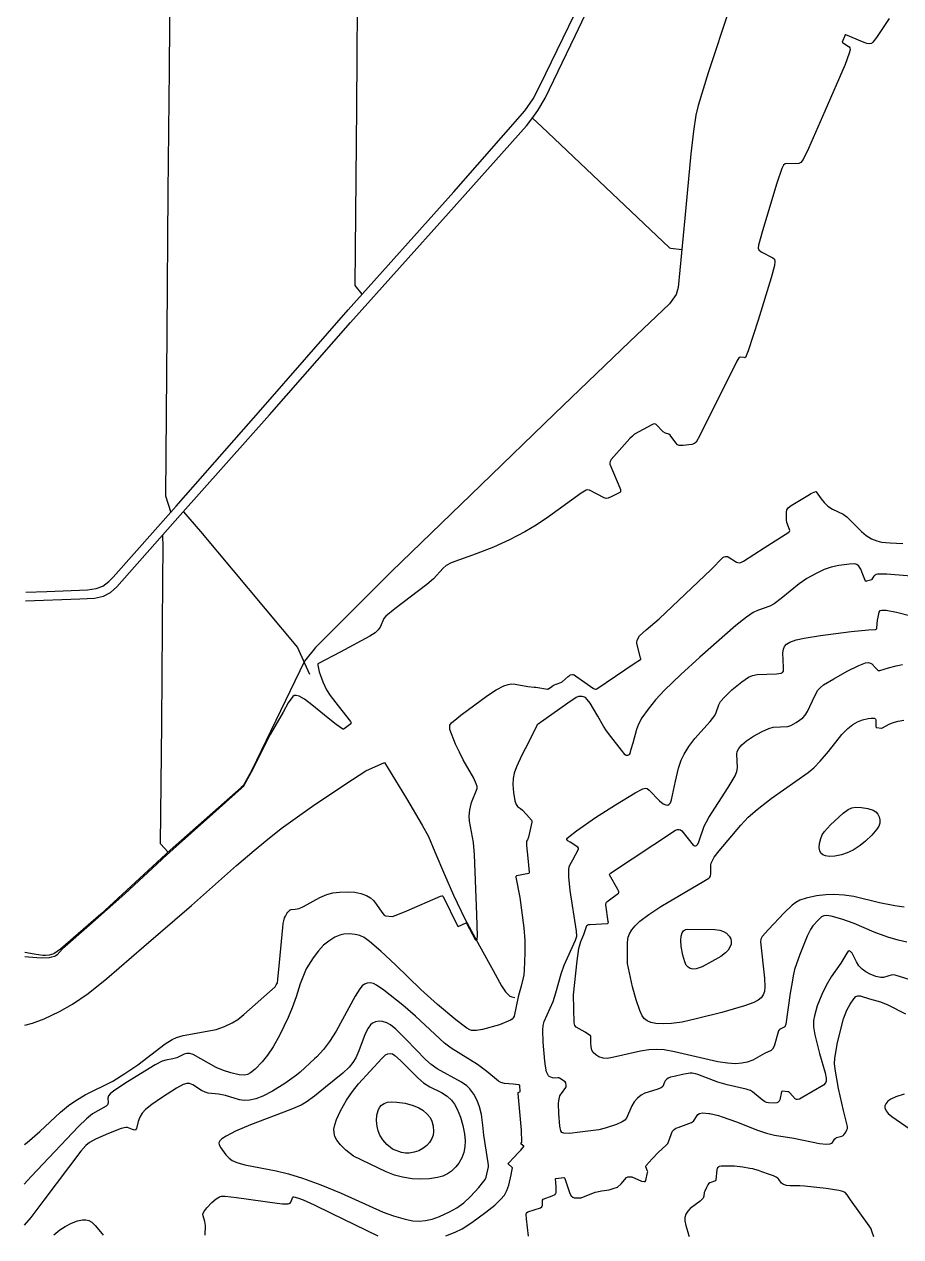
# Model space of a CAD drawing. Header units: metres. Extents: x 179542 to 181820, y 303170 to 305948.
# Drawn here: x 179542 to 180041, y 303174 to 303864 of the extents above; entities that cross this region are included whole.
import ezdxf

# ---------------------------------------------------------------- set-up
doc = ezdxf.new("R2010")
doc.units = ezdxf.units.M
doc.header["$MEASUREMENT"] = 0
for name, color, linetype in [('E0022112', 5, 'CONTINUOUS'), ('E0032111', 5, 'CONTINUOUS'), ('F0017111', 30, 'CONTINUOUS'), ('F0017114', 7, 'CONTINUOUS')]:
    doc.layers.add(name, color=color, linetype=linetype)

msp = doc.modelspace()

# ---------------------------------------------------------------- linework, layer by layer
at = {"layer": 'E0022112', "flags": 128}
for points in [[(179734.193, 303710.23), (179730.167, 303715.182), (179731.145, 303816.783), (179731.727, 303903.106), (179733.14, 304007.94), (179733.893, 304113.437), (179734.34, 304187.22), (179734.562, 304206.074), (179734.602, 304256.465), (179734.709, 304314.058), (179735.043, 304371.237), (179735.322, 304429.728), (179735.516, 304486.612), (179735.775, 304526.844), (179735.953, 304569.666), (179735.955, 304613.202), (179736.726, 304620.602)], [(179628.225, 304616.618), (179628.171, 304538.045), (179628.025, 304475.596), (179627.862, 304412.993), (179627.629, 304348.182), (179627.584, 304288.774), (179627.107, 304193.918), (179626.377, 304114.422), (179625.779, 304039.732), (179625.191, 303967.072), (179624.612, 303889.564), (179624.203, 303838.107), (179623.541, 303768.243), (179622.9, 303688.333), (179622.189, 303595.517), (179625.116, 303586.009)], [(179943.482, 303873.401), (179931.241, 303836.332), (179925.451, 303817.726), (179924.223, 303812.073), (179922.915, 303803.041), (179921.38, 303790.225), (179917.952, 303753.592), (179914.147, 303714.054), (179912.968, 303710.035), (179909.236, 303704.785), (179886.559, 303683.245), (179843.697, 303642.056), (179801.664, 303601.602), (179750.942, 303552.422), (179707.574, 303509.218), (179701.22, 303501.298), (179684.93, 303467.555), (179671.093, 303438.91), (179666.344, 303430.407), (179665.25, 303429.442), (179624.842, 303393.772), (179585.319, 303357.384), (179562.401, 303337.478), (179558.634, 303334.839), (179555.861, 303334.04), (179553.818, 303333.826), (179552.329, 303333.877), (179547.269, 303334.498), (179542.055, 303335.43)], [(179831.073, 303810.354), (179836.258, 303805.688), (179909.173, 303736.647), (179909.936, 303736.407), (179916.237, 303735.77)], [(179632.315, 303586.452), (179642.066, 303575.127), (179697.27, 303509.086), (179701.392, 303500.165), (179704.2, 303493.875)], [(179623.645, 303392.671), (179619.371, 303397.29), (179620.019, 303465.931), (179620.689, 303547.834), (179620.798, 303565.992), (179620.595, 303573.22)], [(179541.961, 303294.178), (179546.472, 303295.362), (179553.008, 303297.846), (179561.739, 303301.931), (179569.215, 303306.04), (179578.161, 303312.278), (179588.652, 303320.728), (179609.854, 303338.857), (179636.887, 303362.223), (179662.67, 303385.105), (179672.715, 303393.568), (179679.207, 303399.032), (179688.094, 303406.153), (179695.975, 303411.766), (179705.895, 303418.827), (179713.543, 303423.946), (179728.726, 303434.027), (179736.246, 303438.956), (179746.888, 303443.644), (179759.377, 303423.125), (179768.353, 303408.03), (179771.962, 303401.476), (179775.497, 303392.874), (179780.957, 303379.972), (179786.082, 303368.184), (179792.577, 303354.711), (179800.966, 303339.342), (179808.677, 303325.32), (179813.557, 303316.581), (179815.754, 303313.125), (179818.322, 303310.585), (179819.454, 303310.216), (179821.076, 303309.87)]]:
    msp.add_lwpolyline(points, dxfattribs=at)
at = {"layer": 'E0032111', "flags": 128}
for points in [[(179542.51, 303535.677), (179573.427, 303536.884), (179581.657, 303537.27), (179586.799, 303538.367), (179590.76, 303540.35), (179594.454, 303543.683), (179630.538, 303584.456), (179681.31, 303641.504), (179727.437, 303694.121), (179783.375, 303756.452), (179827.649, 303806.129), (179831.422, 303810.784), (179834.118, 303814.81), (179838.31, 303821.789), (179855.477, 303857.37), (179865.137, 303877.53)], [(179542.521, 303540.583), (179554.643, 303541.06), (179577.726, 303542.002), (179582.592, 303542.793), (179586.423, 303544.022), (179589.84, 303546.744), (179592.319, 303549.119), (179628.216, 303589.495), (179677.701, 303645.905), (179726.169, 303701.269), (179786.345, 303768.469), (179826.743, 303814.647), (179831.546, 303821.509), (179835.545, 303829.251), (179858.265, 303876.09)]]:
    msp.add_lwpolyline(points, dxfattribs=at)
at = {"layer": 'F0017111', "flags": 128}
for points, elevation in [([(180034.236, 303867.222), (180027.115, 303856.451), (180024.956, 303853.616), (180024.172, 303852.946), (180023.353, 303852.704), (180021.606, 303853.032), (180020.552, 303853.381), (180019.014, 303853.988), (180009.634, 303857.866), (180009.421, 303857.866), (180009.293, 303857.853), (180007.501, 303853.768), (180007.538, 303853.612), (180007.669, 303853.432), (180010.943, 303851.501), (180011.516, 303850.978), (180011.817, 303850.451), (180012.02, 303849.401), (180011.565, 303847.387), (180009.13, 303841.043), (179997.723, 303814.467), (179988.265, 303793.129), (179985.213, 303786.983), (179983.943, 303785.231), (179982.858, 303784.593), (179980.972, 303784.493), (179975.959, 303784.685), (179974.967, 303784.455), (179974.124, 303783.637), (179973.222, 303781.782), (179970.391, 303773.365), (179962.089, 303746.333), (179959.852, 303738.196), (179959.685, 303736.358), (179960.135, 303735.421), (179961.434, 303734.376), (179968.115, 303731.037), (179968.944, 303730.262), (179969.253, 303728.937), (179968.932, 303726.504), (179967.087, 303719.605), (179959.635, 303695.491), (179953.961, 303678.058), (179952.506, 303674.304), (179952.299, 303674.166), (179952.075, 303674.115), (179951.748, 303674.132), (179949.44, 303674.321), (179949.112, 303674.304), (179948.906, 303674.201), (179948.664, 303673.96), (179947.592, 303672.075), (179926.512, 303629.782), (179924.331, 303626.019), (179923.461, 303625.244), (179921.833, 303624.723), (179917.046, 303624.172), (179914.698, 303624.162), (179913.816, 303624.507), (179912.718, 303625.683), (179909.651, 303629.982), (179908.776, 303630.655), (179906.821, 303631.19), (179905.549, 303631.947), (179901.659, 303636.147), (179900.807, 303636.529), (179899.844, 303636.321), (179899.21, 303635.932), (179889.303, 303630.481), (179888.012, 303629.498), (179886.598, 303628.146), (179875.964, 303616.166), (179875.349, 303615.06), (179875.165, 303614.262), (179875.226, 303613.586), (179880.976, 303600.096), (179881.227, 303599.124), (179881.321, 303598.308), (179881.227, 303597.838), (179880.882, 303597.336), (179876.362, 303595.077), (179874.193, 303594.165), (179873.199, 303593.962), (179872.051, 303594.243), (179863.641, 303598.725), (179862.577, 303598.973), (179861.717, 303598.765), (179858.932, 303597.007), (179840.278, 303583.429), (179833.261, 303578.741), (179826.793, 303574.988), (179818.083, 303570.489), (179809.035, 303566.337), (179799.034, 303562.404), (179784.846, 303557.243), (179781.97, 303555.83), (179780.222, 303554.282), (179774.833, 303548.294), (179770.984, 303544.929), (179752.742, 303531.107), (179747.643, 303526.936), (179746.541, 303525.639), (179744.49, 303520.784), (179743.282, 303519.123), (179741.517, 303517.555), (179738.482, 303515.612), (179721.638, 303506.39), (179709.24, 303500.091), (179708.963, 303499.831), (179708.876, 303499.64), (179708.841, 303499.362), (179708.841, 303499.102), (179709.713, 303495.344), (179711.689, 303489.551), (179713.86, 303485.104), (179715.844, 303481.728), (179720.465, 303475.938), (179727.52, 303466.967), (179727.823, 303466.338), (179727.823, 303466.059), (179727.777, 303465.779), (179723.91, 303462.753), (179723.607, 303462.706), (179723.234, 303462.73), (179719.399, 303465.324), (179715.698, 303468.08), (179705.569, 303476.53), (179701.265, 303479.642), (179698.267, 303481.341), (179696.624, 303481.851), (179695.392, 303481.756), (179694.633, 303481.261), (179692.062, 303477.574), (179689.23, 303472.328), (179681.851, 303459.54), (179676.627, 303449.562), (179671.94, 303439.827), (179669.847, 303436.011), (179666.846, 303430.609), (179666.452, 303430.029), (179665.5, 303429.148), (179649.108, 303414.429), (179626.534, 303394.435), (179620.917, 303389.252), (179620.077, 303388.489), (179598.912, 303368.912), (179578.788, 303351.089), (179564.952, 303338.879), (179563.538, 303337.545), (179560.49, 303334.161), (179559.753, 303333.643), (179558.916, 303333.205), (179557.308, 303332.793), (179555.842, 303332.544), (179551.39, 303332.38), (179544.184, 303332.825), (179542.05, 303333.048)], 5), ([(179541.807, 303226.178), (179543.353, 303227.377), (179550.609, 303233.729), (179562.395, 303244.697), (179566.855, 303248.375), (179571.029, 303251.337), (179576.398, 303254.492), (179592.141, 303262.334), (179599.048, 303266.583), (179606.344, 303271.622), (179622.008, 303283.573), (179625.857, 303286.022), (179628.399, 303287.157), (179632.133, 303288.229), (179643.817, 303290.383), (179650.926, 303291.733), (179655.728, 303293.423), (179660.09, 303295.418), (179663.303, 303297.412), (179666.82, 303300.251), (179684.626, 303316.058), (179685.245, 303317.056), (179685.863, 303318.293), (179686.196, 303320.147), (179687.039, 303329.906), (179688.958, 303349.731), (179689.231, 303351.945), (179689.556, 303353.574), (179690.013, 303355.169), (179690.505, 303356.279), (179691.324, 303357.735), (179691.834, 303358.499), (179692.326, 303359.118), (179692.726, 303359.5), (179693.108, 303359.773), (179693.418, 303359.882), (179693.746, 303359.937), (179695.963, 303360.227), (179698.348, 303360.629), (179700.669, 303361.693), (179709.957, 303366.755), (179714.016, 303368.527), (179717.383, 303369.417), (179721.18, 303369.922), (179726.234, 303370.098), (179730.07, 303369.847), (179733.305, 303369.183), (179736.696, 303367.96), (179738.909, 303366.709), (179740.599, 303365.201), (179742.33, 303362.93), (179745.277, 303358.447), (179746.764, 303356.853), (179747.397, 303356.416), (179751.394, 303356.046), (179754.477, 303357.067), (179759.628, 303359.172), (179778.848, 303367.507), (179779.47, 303367.74), (179779.729, 303367.74), (179779.988, 303367.688), (179780.299, 303367.378), (179788.389, 303350.668), (179788.571, 303350.46), (179788.753, 303350.344), (179788.896, 303350.318), (179793.345, 303352.342), (179793.438, 303352.342), (179793.583, 303352.259), (179798.579, 303342.847), (179798.707, 303342.679), (179798.922, 303342.58), (179799.109, 303342.551), (179799.231, 303342.557), (179799.341, 303342.586), (179799.452, 303342.696), (179799.557, 303342.917), (179799.624, 303343.371), (179799.748, 303344.909), (179799.455, 303357.095), (179798.081, 303391.115), (179797.555, 303398.096), (179795.208, 303410.217), (179795.044, 303413.188), (179795.424, 303416.677), (179796.394, 303420.847), (179799.56, 303428.879), (179799.631, 303429.963), (179799.162, 303431.594), (179797.655, 303434.687), (179791.597, 303445.251), (179789.533, 303449.577), (179787.381, 303454.149), (179784.129, 303462.379), (179784.058, 303463.156), (179784.058, 303463.969), (179784.129, 303464.958), (179784.482, 303465.558), (179785.013, 303466.23), (179788.05, 303468.684), (179790.415, 303470.654), (179805.574, 303481.744), (179810.544, 303484.99), (179814.773, 303487.281), (179817.209, 303488.169), (179819.156, 303488.445), (179821.353, 303488.27), (179828.444, 303486.916), (179832.075, 303486.568), (179833.006, 303486.467), (179839.646, 303485.512), (179839.948, 303485.537), (179840.224, 303485.638), (179842.229, 303487.024), (179843.205, 303487.634), (179847.21, 303489.178), (179848.084, 303489.686), (179851.483, 303492.702), (179851.968, 303493.094), (179852.432, 303493.442), (179852.873, 303493.627), (179853.963, 303493.674), (179854.288, 303493.674), (179854.798, 303493.604), (179855.564, 303493.094), (179865.81, 303485.75), (179866.39, 303485.518), (179867.004, 303485.402), (179867.392, 303485.449), (179867.784, 303485.678), (179889.07, 303499.949), (179892.658, 303502.305), (179892.807, 303502.553), (179892.807, 303502.777), (179892.733, 303503.223), (179890.668, 303511.362), (179890.597, 303512.386), (179890.809, 303513.164), (179891.198, 303514.117), (179892.152, 303515.813), (179895.843, 303519.099), (179903.229, 303525.529), (179932.925, 303553.615), (179939.485, 303560.315), (179940.256, 303560.701), (179940.98, 303560.893), (179941.655, 303560.893), (179942.185, 303560.845), (179942.668, 303560.652), (179947.394, 303557.616), (179948.766, 303557.417), (179949.854, 303557.519), (179951.3, 303558.194), (179963.143, 303565.842), (179977.126, 303574.793), (179977.564, 303575.187), (179977.644, 303575.708), (179977.564, 303576.236), (179976.09, 303580.295), (179975.845, 303581.732), (179975.743, 303583.238), (179975.726, 303586.086), (179976.079, 303587.584), (179976.785, 303588.63), (179978.374, 303589.903), (179983.137, 303592.836), (179988.863, 303596.259), (179989.631, 303596.707), (179992.476, 303597.903), (179992.545, 303597.873), (179992.678, 303597.75), (179995.482, 303593.752), (179997.19, 303591.61), (179999.301, 303589.674), (180002.008, 303587.952), (180008.047, 303584.975), (180010.107, 303583.511), (180018.451, 303575.074), (180021.11, 303572.89), (180024.179, 303571.056), (180027.182, 303569.808), (180029.877, 303569.172), (180034.882, 303568.646), (180042.041, 303568.355)], 10), ([(180072.15, 303547.695), (180032.956, 303550.796), (180029.268, 303550.857), (180027.717, 303550.8), (180026.719, 303550.622), (180026.256, 303550.354), (180025.917, 303550.087), (180025.579, 303549.713), (180024.492, 303547.968), (180024.392, 303547.748), (180021.391, 303546.828), (180021.07, 303546.792), (180020.732, 303546.881), (180019.188, 303550.743), (180018.067, 303553.636), (180016.951, 303555.439), (180015.918, 303556.336), (180014.763, 303556.709), (180011.754, 303556.649), (180005.577, 303555.838), (180001.276, 303554.891), (179997.29, 303553.509), (179992.272, 303551.143), (179987.433, 303548.413), (179983.021, 303545.351), (179972.724, 303536.983), (179968.714, 303533.969), (179966.378, 303532.74), (179959.254, 303530.274), (179956.799, 303529.103), (179953.009, 303526.493), (179946.961, 303521.631), (179926.469, 303503.679), (179915.598, 303493.837), (179906.325, 303484.838), (179901.175, 303479.261), (179897.057, 303474.12), (179893.484, 303469.057), (179891.466, 303465.552), (179890.297, 303462.524), (179888.274, 303454.746), (179887.06, 303450.553), (179886.543, 303448.768), (179886.167, 303448.157), (179885.744, 303447.828), (179885.227, 303447.594), (179884.522, 303447.594), (179883.911, 303447.969), (179881.796, 303450.788), (179875.779, 303458.492), (179873.376, 303461.678), (179871.641, 303464.321), (179868.312, 303470.016), (179865.925, 303474.289), (179863.947, 303477.452), (179862.291, 303479.552), (179861.277, 303480.664), (179860.14, 303481.134), (179859.348, 303481.257), (179857.346, 303481.158), (179855.961, 303480.713), (179851.227, 303477.356), (179834.367, 303465.483), (179833.814, 303465.023), (179833.645, 303464.746), (179828.796, 303455.093), (179825.062, 303447.838), (179822.043, 303441.215), (179820.743, 303437.541), (179820.095, 303434.57), (179819.908, 303431.129), (179820.294, 303426.652), (179821.173, 303421.835), (179821.862, 303419.773), (179822.669, 303418.599), (179824.331, 303417.442), (179825.429, 303416.462), (179827.737, 303414.139), (179830.574, 303410.786), (179830.805, 303410.279), (179830.805, 303409.724), (179828.865, 303401.136), (179828.218, 303399.751), (179827.802, 303398.827), (179827.756, 303398.458), (179827.756, 303397.442), (179827.756, 303396.426), (179828.406, 303389.302), (179829.258, 303381.172), (179829.258, 303380.88), (179829.054, 303380.588), (179821.963, 303379.159), (179821.759, 303378.838), (179821.73, 303378.459), (179823.891, 303366.76), (179826.291, 303349.558), (179826.792, 303342.426), (179826.79, 303335.42), (179826.33, 303325.463), (179826.135, 303322.797), (179825.919, 303321.066), (179824.784, 303316.347), (179823.639, 303312.305), (179823.066, 303310.37), (179820.69, 303299.314), (179820.238, 303298.327), (179819.618, 303297.566), (179818.603, 303296.974), (179812.426, 303294.301), (179802.601, 303291.699), (179799.273, 303291.171), (179797.469, 303291.14), (179796.412, 303291.078), (179795.385, 303291.502), (179793.814, 303292.453), (179787.51, 303297.274), (179777.08, 303305.967), (179767.638, 303314.465), (179753.183, 303328.501), (179744.786, 303336.326), (179738.323, 303341.874), (179735.363, 303343.97), (179732.868, 303345.112), (179730.173, 303345.808), (179726.872, 303346.161), (179723.802, 303346.016), (179721.361, 303345.454), (179718.664, 303344.254), (179715.092, 303342.02), (179712.155, 303339.612), (179709.194, 303336.396), (179706.247, 303332.445), (179702.351, 303326.207), (179698.82, 303317.649), (179696.592, 303310.291), (179694.302, 303303.994), (179691.929, 303298.436), (179687.023, 303288.28), (179683.478, 303281.893), (179680.265, 303277.049), (179677.218, 303273.292), (179673.17, 303269.128), (179670.602, 303266.988), (179668.77, 303266.033), (179667.083, 303265.742), (179664.025, 303265.984), (179659.37, 303266.958), (179655.226, 303268.262), (179650.94, 303270.136), (179637.816, 303277.381), (179635.952, 303278.018), (179634.345, 303278.089), (179632.707, 303277.673), (179628.578, 303275.64), (179626.365, 303274.908), (179622.341, 303274.313), (179620.244, 303273.701), (179616.224, 303271.555), (179600.465, 303261.848), (179592.753, 303256.789), (179590.656, 303255.123), (179589.77, 303253.941), (179589.388, 303252.61), (179589.492, 303249.923), (179589.203, 303248.897), (179588.396, 303248.029), (179580.667, 303243.654), (179577.091, 303240.857), (179572.633, 303236.555), (179545.71, 303208.109), (179541.756, 303203.729)], 15), ([(180051.667, 303318.175), (180037.779, 303322.545), (180036.017, 303322.738), (180031.093, 303321.293), (180029.573, 303321.275), (180026.609, 303321.943), (180023.377, 303323.151), (180020.906, 303324.492), (180018.822, 303326.091), (180017.059, 303328.001), (180015.718, 303330.155), (180013.221, 303335.092), (180012.31, 303336.109), (180011.552, 303336.392), (180010.982, 303336.216), (180010.122, 303335.154), (180006.667, 303329.532), (180001.241, 303321.759), (179998.348, 303316.81), (179995.861, 303311.587), (179993.368, 303305.087), (179991.689, 303299.554), (179991.239, 303296.742), (179991.266, 303293.242), (179991.86, 303288.565), (179994.542, 303277.993), (179997.855, 303267.112), (179998.329, 303264.08), (179998.329, 303262.375), (179998.044, 303261.427), (179996.907, 303260.101), (179985.158, 303253.214), (179983.271, 303252.127), (179982.069, 303251.85), (179981.514, 303251.85), (179980.774, 303252.189), (179977.66, 303255.671), (179977.043, 303256.133), (179976.611, 303256.287), (179973.466, 303256.596), (179973.189, 303256.442), (179972.911, 303256.133), (179971.955, 303251.727), (179971.555, 303250.833), (179971, 303250.278), (179970.29, 303249.878), (179968.749, 303249.847), (179965.634, 303250.001), (179964.432, 303250.124), (179963.199, 303250.679), (179961.965, 303251.573), (179956.508, 303256.287), (179955.305, 303256.965), (179953.94, 303257.428), (179952.9, 303257.758), (179942, 303260.131), (179936.693, 303261.648), (179925.352, 303266.026), (179923.906, 303266.522), (179923.118, 303266.726), (179922.098, 303266.771), (179921.434, 303266.792), (179920.864, 303266.747), (179919.772, 303266.61), (179918.595, 303266.421), (179916.588, 303266.02), (179911.902, 303265.014), (179909.707, 303264.492), (179908.33, 303263.935), (179907.477, 303263.273), (179906.762, 303262.403), (179906.309, 303261.741), (179905.317, 303259.322), (179904.428, 303258.485), (179901.981, 303257.536), (179895.207, 303255.41), (179893.036, 303254.319), (179890.927, 303252.668), (179889.048, 303250.513), (179887.667, 303248.224), (179884.755, 303241.28), (179883.834, 303240.145), (179882.3, 303239.098), (179879.087, 303237.685), (179872.478, 303235.554), (179868.868, 303234.672), (179858.028, 303233.2), (179852.241, 303232.587), (179848.943, 303232.683), (179847.875, 303233.12), (179847.317, 303234.089), (179846.811, 303236.679), (179846.119, 303243.86), (179845.877, 303249.586), (179846.086, 303251.035), (179846.723, 303253.893), (179847.079, 303254.581), (179847.723, 303255.359), (179850.15, 303258.744), (179850.262, 303259.303), (179850.262, 303259.75), (179850.106, 303261.403), (179849.748, 303261.873), (179846.619, 303263.995), (179846.127, 303264.129), (179845.524, 303264.152), (179843.576, 303263.989), (179842.547, 303264.15), (179841.599, 303264.473), (179840.67, 303264.937), (179840.186, 303265.381), (179839.823, 303266.026), (179839.218, 303267.62), (179838.592, 303270.822), (179838.159, 303273.651), (179837.277, 303284.524), (179837.038, 303291.39), (179837.247, 303293.99), (179837.823, 303296.156), (179842.873, 303307.605), (179844.527, 303312.6), (179847.391, 303323.366), (179849.216, 303328.351), (179855.67, 303342.476), (179856.315, 303344.846), (179856.3, 303347.609), (179852.677, 303370.818), (179851.825, 303378.666), (179851.758, 303382.541), (179852.029, 303384.344), (179852.577, 303385.623), (179854.126, 303388.263), (179857.356, 303394.283), (179857.427, 303394.641), (179857.32, 303394.999), (179856.891, 303395.392), (179852.603, 303398.266), (179851.196, 303399.128), (179850.654, 303399.779), (179850.771, 303400.36), (179851.774, 303401.413), (179856.159, 303404.771), (179867.129, 303412.383), (179878.395, 303419.64), (179889.574, 303426.336), (179894.083, 303428.716), (179895.505, 303429.143), (179896.435, 303428.951), (179897.666, 303427.992), (179903.478, 303421.946), (179905.632, 303420.146), (179907.042, 303419.497), (179908.147, 303419.452), (179909.062, 303419.902), (179909.72, 303420.727), (179910.363, 303422.507), (179912.542, 303433.095), (179914.319, 303440.494), (179915.794, 303444.939), (179917.525, 303448.494), (179920.261, 303452.853), (179923.691, 303457.348), (179932.374, 303467.102), (179934.958, 303470.427), (179935.822, 303472.182), (179937.254, 303476.448), (179938.296, 303478.343), (179940.436, 303480.881), (179944.743, 303484.964), (179950.423, 303489.609), (179954.235, 303492.201), (179956.45, 303493.21), (179959.022, 303493.826), (179970.106, 303494.128), (179972.691, 303494.476), (179973.62, 303494.94), (179974.024, 303495.734), (179974.102, 303497.714), (179973.725, 303506.102), (179974.022, 303508.268), (179974.721, 303509.772), (179975.817, 303510.995), (179977.665, 303512.104), (179981.313, 303513.447), (179985.804, 303514.54), (179995.224, 303516.03), (180012.545, 303518.273), (180022.545, 303519.18), (180026.565, 303519.316), (180026.92, 303519.521), (180027.166, 303519.849), (180027.166, 303520.238), (180027.648, 303524.73), (180027.941, 303526.366), (180028.624, 303529.296), (180029.213, 303530.131), (180030.141, 303530.446), (180032.633, 303530.307), (180038.447, 303529.259), (180046.689, 303527.215)], 20), ([(180042.759, 303361.253), (180037.424, 303362.009), (180028.795, 303363.846), (180014.12, 303367.315), (180008.593, 303368.187), (180002.701, 303368.554), (179998.149, 303368.421), (179992.863, 303367.703), (179987.084, 303366.448), (179983.434, 303365.227), (179981.169, 303364.016), (179979.047, 303362.404), (179974.469, 303358.045), (179965.525, 303348.699), (179961.972, 303344.592), (179961.142, 303343.067), (179960.992, 303341.646), (179963.306, 303320.887), (179963.493, 303316.006), (179963.226, 303313.317), (179962.561, 303311.454), (179961.296, 303309.655), (179959.731, 303308.334), (179957.289, 303307.076), (179951.983, 303305.176), (179939.056, 303301.453), (179924.377, 303297.672), (179916.318, 303295.929), (179910.299, 303295.081), (179905.83, 303294.902), (179901.349, 303295.18), (179898.46, 303295.753), (179896.474, 303296.603), (179894.999, 303297.762), (179893.705, 303299.479), (179892.308, 303302.424), (179890.197, 303308.562), (179888.178, 303316.033), (179885.32, 303329.305), (179885.322, 303341.4), (179885.657, 303344.305), (179886.347, 303346.211), (179887.672, 303348.465), (179889.54, 303350.771), (179892.333, 303353.373), (179897.378, 303357.188), (179904.159, 303361.615), (179928.776, 303376.17), (179931.608, 303377.826), (179932.105, 303378.322), (179932.441, 303378.898), (179932.569, 303379.394), (179932.633, 303380.034), (179932.633, 303380.914), (179932.634, 303383.908), (179932.755, 303385.217), (179932.936, 303386.405), (179933.218, 303387.17), (179934.061, 303388.676), (179934.695, 303389.775), (179937.472, 303393.475), (179949.808, 303408.051), (179954.027, 303412.472), (179959.038, 303416.924), (179967.063, 303423.255), (179988.14, 303438.045), (179991.328, 303440.667), (179995.045, 303444.45), (179999.738, 303450.016), (180007.36, 303459.585), (180010.673, 303462.993), (180013.579, 303465.302), (180016.332, 303466.896), (180019.103, 303468.012), (180022.242, 303468.756), (180023.977, 303468.836), (180025.396, 303468.836), (180025.649, 303468.825), (180026.057, 303468.726), (180026.288, 303468.549), (180026.52, 303468.351), (180026.663, 303468.01), (180026.663, 303467.713), (180026.728, 303463.952), (180026.817, 303463.783), (180026.924, 303463.685), (180026.979, 303463.661), (180029.984, 303463.277), (180030.156, 303463.285), (180030.548, 303463.356), (180034.366, 303465.417), (180035.562, 303466.032), (180037.27, 303466.544), (180039.411, 303467.198), (180042.628, 303467.721)], 30), ([(179781.807, 303174.246), (179787.129, 303176.366), (179791.028, 303178.321), (179796.527, 303181.829), (179804.666, 303187.625), (179809.79, 303191.746), (179813.023, 303194.839), (179815.171, 303197.477), (179816.6, 303200.09), (179817.638, 303202.997), (179819.083, 303208.923), (179819.396, 303210.976), (179819.722, 303213.024), (179819.619, 303213.188), (179817.314, 303215.199), (179817.378, 303215.421), (179820.816, 303219.174), (179822.8, 303221.258), (179824.514, 303223.097), (179826.314, 303225.082), (179826.155, 303225.351), (179824.699, 303226.517), (179824.634, 303226.652), (179824.687, 303226.989), (179825.117, 303227.637), (179824.816, 303234.368), (179822.922, 303255.238), (179822.9, 303255.567), (179822.9, 303255.72), (179823.075, 303255.83), (179823.953, 303256.246), (179824.063, 303256.444), (179824.061, 303256.567), (179823.898, 303259.706), (179823.887, 303259.864), (179823.646, 303260.105), (179823.163, 303260.281), (179820.134, 303260.59), (179815.261, 303260.948), (179813.167, 303261.461), (179811.726, 303262.323), (179805.096, 303267.804), (179799.75, 303271.709), (179784.811, 303281.092), (179781.076, 303283.948), (179764.585, 303299.366), (179757.287, 303305.622), (179746.57, 303314.07), (179742.402, 303316.956), (179740.529, 303317.822), (179738.687, 303318.203), (179737.044, 303318.104), (179735.575, 303317.549), (179734.174, 303316.468), (179732.794, 303314.792), (179730.243, 303310.591), (179719.291, 303290.799), (179715.613, 303284.885), (179712.171, 303280.337), (179708.386, 303276.143), (179707.076, 303275.004), (179698.802, 303267.453), (179696.692, 303265.749), (179690.031, 303261), (179683.04, 303256.651), (179677.502, 303253.744), (179673.644, 303252.288), (179669.964, 303251.479), (179666.893, 303251.266), (179664.221, 303251.67), (179656.306, 303254.075), (179652.386, 303254.917), (179646.53, 303255.517), (179644.764, 303255.949), (179642.714, 303257.063), (179637.694, 303260.291), (179635.892, 303260.923), (179634.286, 303260.934), (179632.268, 303260.303), (179628.356, 303258.211), (179620.37, 303253.243), (179614.324, 303249.034), (179610.714, 303246.068), (179608.798, 303243.993), (179607.576, 303241.864), (179606.674, 303239.239), (179605.683, 303235.294), (179605.139, 303234.57), (179604.469, 303234.394), (179603.311, 303234.689), (179600.508, 303235.907), (179599.469, 303235.961), (179596.963, 303235.32), (179589.607, 303232.494), (179582.285, 303229.292), (179578.951, 303227.459), (179576.751, 303225.684), (179573.878, 303222.366), (179552.79, 303194.545), (179545.481, 303184.692), (179541.703, 303180.302)], 20), ([(179828.842, 303174.145), (179827.719, 303183.86), (179827.572, 303186.487), (179827.787, 303187.31), (179828.552, 303187.913), (179835.637, 303190.262), (179836.472, 303190.84), (179836.876, 303191.727), (179836.793, 303194.53), (179837.222, 303195.032), (179842.3, 303197.012), (179843.977, 303197.845), (179844.343, 303198.299), (179844.548, 303198.767), (179844.636, 303199.323), (179844.622, 303202.28), (179844.192, 303206.619), (179844.275, 303206.773), (179844.417, 303206.879), (179849.033, 303207.423), (179849.246, 303207.423), (179849.377, 303207.305), (179849.613, 303206.927), (179852.324, 303198.311), (179853.137, 303197), (179854.16, 303196.24), (179854.973, 303195.951), (179855.917, 303195.794), (179857.741, 303195.799), (179858.808, 303195.921), (179866.903, 303199.069), (179867.914, 303199.326), (179870.512, 303199.781), (179874.786, 303200.504), (179877.021, 303201.095), (179879.52, 303202.015), (179881.69, 303203.789), (179882.676, 303204.972), (179884.714, 303207.403), (179885.371, 303207.797), (179886.358, 303207.863), (179887.738, 303207.797), (179893.263, 303205.31), (179894.813, 303205.162), (179895.403, 303205.261), (179895.773, 303205.752), (179896.684, 303210.223), (179896.748, 303210.605), (179896.652, 303211.004), (179895.635, 303213.522), (179895.675, 303213.903), (179895.956, 303214.224), (179899.245, 303218.096), (179902.729, 303221.622), (179907.337, 303225.787), (179908.196, 303226.827), (179909.236, 303229.222), (179910.321, 303232.521), (179910.959, 303233.781), (179911.813, 303234.69), (179912.808, 303235.548), (179914.089, 303235.988), (179921.796, 303238.684), (179922.781, 303239.449), (179925.267, 303243.316), (179926.25, 303243.911), (179927.999, 303244.212), (179931.595, 303243.969), (179932.219, 303243.851), (179937, 303242.801), (179939.129, 303242.057), (179947.299, 303239.078), (179959.2, 303234.324), (179964.328, 303232.679), (179969.033, 303231.626), (179980.017, 303229.913), (179994.662, 303226.779), (179998.578, 303226.37), (180000.632, 303226.629), (180001.487, 303226.924), (180001.914, 303227.384), (180002.867, 303228.797), (180003.36, 303229.388), (180003.886, 303229.881), (180004.313, 303230.143), (180007.304, 303230.932), (180008.06, 303231.359), (180008.52, 303231.753), (180009.574, 303233.277), (180010.252, 303234.626), (180010.601, 303235.338), (180010.59, 303236.553), (180008.196, 303245.504), (180005.455, 303258.156), (180003.455, 303269.086), (180003.149, 303272.305), (180003.31, 303275.221), (180004.738, 303283.339), (180006.669, 303291.894), (180008.351, 303297.721), (180010.205, 303302.634), (180012.009, 303306.093), (180014.076, 303309.086), (180015.365, 303310.424), (180016.346, 303310.915), (180017.768, 303310.85), (180023.079, 303309.111), (180029.327, 303307.416), (180033.589, 303305.695), (180043.661, 303300.65)], 15), ([(180042.828, 303254.853), (180038.143, 303253.45), (180035.232, 303252.134), (180033.547, 303250.892), (180032.321, 303249.449), (180031.848, 303248.271), (180031.899, 303247.035), (180032.573, 303245.451), (180033.731, 303243.971), (180035.762, 303242.179), (180046.242, 303234.959)], 10), ([(180025.49, 303173.724), (180024.472, 303176.898), (180023.971, 303178.219), (180022.876, 303179.86), (180012.333, 303194.645), (180010.426, 303197.561), (180009.198, 303198.826), (180007.976, 303199.489), (180005.594, 303200.084), (179998.364, 303201.118), (179986.043, 303202.49), (179983.339, 303202.693), (179981.677, 303202.722), (179978.76, 303202.693), (179977.885, 303202.693), (179975.845, 303202.965), (179974.7, 303203.217), (179974.065, 303203.487), (179973.565, 303203.825), (179973.025, 303204.311), (179971.674, 303206.065), (179970.986, 303206.794), (179970.473, 303207.307), (179969.986, 303207.671), (179968.323, 303208.398), (179966.034, 303209.203), (179961.676, 303210.755), (179959.864, 303211.441), (179957.717, 303212.049), (179956.572, 303212.371), (179954.998, 303212.621), (179950.855, 303213.386), (179946.208, 303213.847), (179942.483, 303213.989), (179938.581, 303213.918), (179937.516, 303213.635), (179937.02, 303213.245), (179936.594, 303212.926), (179936.31, 303212.465), (179936.168, 303211.968), (179935.501, 303205.986), (179935.42, 303205.68), (179935.375, 303205.565), (179932.129, 303204.412), (179931.451, 303203.919), (179930.958, 303203.272), (179930.279, 303201.701), (179929.293, 303199.667), (179929.015, 303198.959), (179928.645, 303196.74), (179928.553, 303196.216), (179928.275, 303195.693), (179927.905, 303195.261), (179926.67, 303193.966), (179920.995, 303189.832), (179919.537, 303188.381), (179918.562, 303186.622), (179917.938, 303184.644), (179917.865, 303182.875), (179918.483, 303180.142), (179919.61, 303176.349), (179920.24, 303174.327), (179920.286, 303173.949)], 10), ([(179644.821, 303174.539), (179644.977, 303180.046), (179644.635, 303182.394), (179643.521, 303185.551), (179643.504, 303186.624), (179644.035, 303187.961), (179645.694, 303190.242), (179648.56, 303193.296), (179651.035, 303195.396), (179652.85, 303196.489), (179654.127, 303196.838), (179656.174, 303196.884), (179662.603, 303196.158), (179685.772, 303192.802), (179688.753, 303192.543), (179691.981, 303192.46), (179692.668, 303192.659), (179693.066, 303192.912), (179693.446, 303193.454), (179694.637, 303196.349), (179694.893, 303196.383), (179695.218, 303196.383), (179695.996, 303196.238), (179697.877, 303195.642), (179700.493, 303194.644), (179706.773, 303191.813), (179716.569, 303187.236), (179743.055, 303174.329)], 20)]:
    msp.add_lwpolyline(points, dxfattribs=dict(at, elevation=elevation))
for points, elevation in [([(180000.887, 303408.214), (180008.027, 303414.773), (180010.897, 303416.924), (180012.929, 303417.837), (180015.119, 303418.196), (180018.453, 303418.062), (180022.187, 303417.428), (180025.148, 303416.511), (180026.703, 303415.561), (180027.772, 303414.339), (180028.521, 303412.765), (180028.92, 303410.948), (180028.883, 303409.119), (180028.365, 303407.35), (180027.31, 303405.641), (180024.423, 303402.325), (180020.886, 303398.902), (180017.716, 303396.384), (180013.716, 303393.852), (180010.439, 303392.246), (180007.171, 303391.147), (180003.34, 303390.401), (180000.141, 303390.243), (179998.061, 303390.556), (179996.531, 303391.21), (179995.455, 303392.146), (179994.781, 303393.398), (179994.49, 303395.072), (179994.64, 303397.619), (179995.294, 303400.459), (179996.118, 303402.488), (179997.424, 303404.342)], 35), ([(179927.743, 303327.357), (179924.292, 303326.254), (179922.454, 303326.08), (179920.992, 303326.381), (179919.796, 303327.121), (179918.757, 303328.363), (179917.829, 303330.292), (179916.777, 303333.998), (179915.838, 303339.03), (179915.572, 303342.488), (179915.809, 303344.904), (179916.371, 303346.69), (179917.176, 303347.897), (179918.215, 303348.606), (179919.482, 303348.859), (179935.021, 303348.589), (179937.844, 303348.244), (179939.952, 303347.506), (179941.571, 303346.454), (179943.12, 303344.86), (179944.056, 303343.268), (179944.349, 303341.872), (179944.236, 303340.299), (179943.629, 303338.563), (179942.562, 303336.884), (179941.024, 303335.261), (179938.343, 303333.26), (179933.35, 303330.331)], 35), ([(179729.239, 303219.558), (179724.937, 303223.01), (179721.775, 303226.131), (179719.805, 303228.664), (179718.663, 303230.84), (179718.137, 303232.829), (179718.086, 303235.004), (179718.493, 303237.515), (179719.49, 303240.535), (179721.744, 303245.38), (179725.182, 303251.414), (179728.559, 303256.474), (179732.056, 303260.844), (179745.381, 303275.268), (179747.463, 303277.235), (179748.68, 303277.888), (179750.014, 303278.066), (179751.448, 303277.757), (179752.779, 303276.939), (179755.905, 303274.07), (179765.776, 303264.115), (179769.082, 303261.395), (179772.773, 303259.121), (179779.284, 303255.783), (179782.482, 303253.669), (179784.952, 303251.47), (179786.762, 303249.159), (179788.294, 303246.343), (179790.084, 303241.813), (179791.486, 303237.094), (179792.419, 303232.396), (179792.76, 303228.342), (179792.584, 303224.884), (179791.992, 303221.678), (179790.939, 303218.709), (179789.266, 303215.668), (179787.546, 303213.435), (179785.084, 303211.11), (179782.712, 303209.475), (179780.114, 303208.261), (179777.057, 303207.411), (179772.513, 303206.752), (179767.28, 303206.505), (179762.669, 303206.759), (179757.074, 303207.616), (179752.582, 303208.725), (179747.748, 303210.612)], 30), ([(179751.348, 303223.584), (179748.269, 303226.256), (179745.996, 303228.828), (179744.225, 303231.577), (179743.232, 303233.954), (179742.655, 303236.501), (179742.388, 303239.926), (179742.564, 303242.859), (179743.213, 303245.664), (179744.04, 303247.358), (179745.164, 303248.608), (179746.672, 303249.571), (179748.597, 303250.256), (179750.904, 303250.563), (179753.949, 303250.416), (179758.6, 303249.671), (179763.224, 303248.437), (179766.362, 303247.177), (179768.784, 303245.699), (179771.26, 303243.554), (179772.814, 303241.625), (179773.836, 303239.517), (179774.598, 303236.614), (179774.818, 303233.709), (179774.573, 303231.575), (179773.83, 303229.582), (179772.44, 303227.352), (179770.892, 303225.613), (179768.746, 303223.966), (179766.387, 303222.719), (179763.755, 303221.824), (179760.998, 303221.325), (179758.885, 303221.3), (179756.64, 303221.732)], 35)]:
    msp.add_lwpolyline(points, close=True, dxfattribs=dict(at, elevation=elevation))
at = {"layer": 'F0017114', "elevation": 25, "flags": 128}
for points in [[(180044.27, 303341.501), (180039.385, 303342.478), (180033.519, 303344.207), (180025.767, 303347.125), (180014.301, 303351.994), (180007.243, 303354.497), (180001.317, 303356.144), (179998.633, 303356.549), (179997.054, 303356.365), (179995.797, 303355.746), (179993.94, 303354.141), (179990.842, 303350.66), (179989.45, 303348.602), (179987.651, 303344.894), (179983.412, 303334.391), (179980.451, 303325.915), (179979.603, 303322.304), (179979.115, 303318.685), (179977.828, 303312.32), (179975.463, 303294.642), (179974.873, 303293.219), (179971.838, 303291.712), (179971.197, 303290.957), (179968.738, 303282.221), (179967.902, 303280.566), (179967.036, 303279.8), (179963.253, 303278.052), (179956.678, 303274.277), (179953.423, 303273.068), (179950.439, 303272.473), (179946.782, 303272.246), (179942.225, 303272.462), (179936.756, 303273.318), (179912.034, 303279.056), (179906.056, 303280.037), (179901.553, 303280.356), (179897.343, 303280.168), (179892.581, 303279.332), (179876.777, 303275.718), (179873.619, 303275.276), (179871.43, 303275.429), (179868.978, 303276.218), (179867.149, 303277.25), (179865.778, 303278.523), (179864.949, 303279.953), (179864.508, 303281.817), (179864.425, 303284.12), (179864.385, 303287.532), (179864.366, 303287.936), (179864.242, 303288.17), (179861.219, 303290.203), (179856.026, 303293.069), (179855.327, 303293.889), (179854.98, 303295.421), (179854.586, 303311.394), (179856.554, 303330.778), (179857.613, 303337.787), (179858.693, 303341.743), (179860.306, 303345.7), (179862.184, 303350.847), (179862.395, 303351.093), (179862.64, 303351.291), (179863.085, 303351.408), (179863.88, 303351.455), (179873.777, 303352.061), (179874.206, 303352.176), (179874.338, 303352.358), (179874.354, 303352.638), (179874.338, 303353.232), (179872.912, 303362.619), (179872.912, 303363.234), (179873.076, 303363.685), (179873.281, 303364.177), (179874.224, 303364.997), (179880.175, 303369.277), (179880.282, 303369.596), (179880.255, 303369.994), (179880.149, 303370.605), (179879.75, 303371.322), (179875.089, 303379.656), (179875.065, 303379.993), (179875.137, 303380.306), (179875.523, 303380.716), (179912.647, 303405.226), (179913.715, 303405.599), (179914.729, 303405.599), (179915.37, 303405.439), (179916.224, 303404.745), (179922.738, 303396.581), (179923.432, 303396.314), (179924.073, 303396.314), (179924.607, 303396.474), (179925.301, 303397.115), (179925.835, 303398.449), (179928.941, 303407.358), (179931.663, 303412.327), (179942.591, 303429.493), (179946.523, 303436.079), (179947.523, 303438.526), (179947.862, 303440.567), (179947.434, 303448.471), (179947.758, 303450), (179948.686, 303451.722), (179950.43, 303453.827), (179953.09, 303456.079), (179957.038, 303458.712), (179961.918, 303461.369), (179965.805, 303463.053), (179968.221, 303463.699), (179976.627, 303464.251), (179978.322, 303464.723), (179981.28, 303466.396), (179985.058, 303469.066), (179986.533, 303470.55), (179987.817, 303472.669), (179991.85, 303481.613), (179993.666, 303484.791), (179994.906, 303486.254), (179996.871, 303487.792), (180002.679, 303491.368), (180010.452, 303495.658), (180016.99, 303498.828), (180020.799, 303500.318), (180022.363, 303500.566), (180023.673, 303500.293), (180024.481, 303499.769), (180026.587, 303497.47), (180027.669, 303496.388), (180028.211, 303496.057), (180028.481, 303496.027), (180028.932, 303496.027), (180033.834, 303497.5), (180038.195, 303498.612), (180041.851, 303499.404)], [(179558.488, 303174.724), (179561.938, 303177.64), (179565.045, 303179.626), (179568.653, 303181.453), (179572.123, 303182.718), (179574.843, 303183.318), (179576.821, 303183.347), (179578.521, 303182.934), (179580.117, 303182.061), (179582.141, 303180.149), (179586.168, 303175.337), (179586.653, 303174.664)]]:
    msp.add_lwpolyline(points, dxfattribs=at)
msp.add_lwpolyline([(179803.499, 303231.597), (179802.94, 303237.219), (179802.044, 303243.375), (179800.988, 303247.601), (179799.616, 303251.192), (179797.663, 303254.824), (179795.481, 303257.906), (179793.769, 303259.662), (179790.638, 303261.747), (179776.954, 303269.381), (179773.446, 303271.729), (179770.162, 303274.672), (179759.267, 303286.023), (179753.348, 303291.798), (179750.359, 303294.279), (179748.216, 303295.489), (179745.765, 303296.296), (179743.881, 303296.467), (179741.731, 303296.095), (179740.033, 303295.378), (179738.835, 303294.382), (179737.512, 303292.528), (179735.85, 303289.238), (179732.2, 303279.514), (179730.537, 303275.644), (179728.899, 303272.878), (179726.699, 303270.2), (179723.137, 303266.827), (179713.282, 303258.907), (179706.922, 303253.745), (179702.342, 303250.364), (179699.382, 303248.661), (179693.44, 303246.065), (179670.62, 303237.438), (179662.058, 303233.836), (179656.703, 303231.07), (179654.18, 303229.413), (179653.027, 303228.247), (179652.576, 303227.21), (179652.718, 303226.131), (179653.715, 303224.295), (179656.533, 303220.444), (179658.447, 303218.379), (179660.099, 303217.165), (179662.783, 303215.969), (179667.269, 303214.738), (179685.141, 303211.168), (179692.263, 303209.458), (179700.263, 303206.999), (179710.639, 303203.244), (179722.128, 303198.577), (179746.113, 303187.705), (179752.034, 303185.555), (179758.606, 303183.715), (179763.037, 303182.861), (179766.702, 303182.68), (179770.314, 303183.006), (179773.966, 303183.77), (179778.232, 303185.245), (179783.855, 303187.815), (179788.094, 303190.236), (179791.958, 303193.085), (179795.818, 303196.604), (179800.604, 303201.718), (179802.767, 303204.452), (179804.11, 303206.311), (179804.728, 303207.716), (179806.025, 303213.538), (179806.025, 303214.401), (179805.929, 303215.744)], close=True, dxfattribs=at)

doc.saveas('drawing.dxf')
